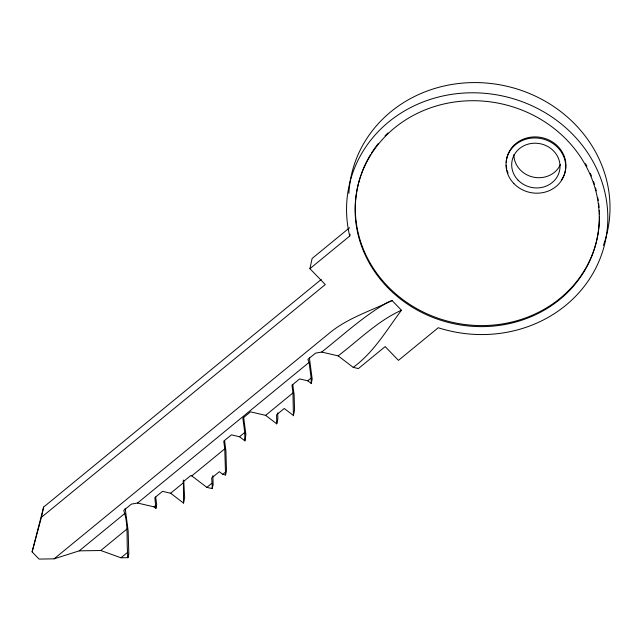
<?xml version="1.0" encoding="UTF-8"?>
<svg xmlns="http://www.w3.org/2000/svg" width="642" height="642" viewBox="0 0 642 642"><rect width="100%" height="100%" fill="white"/><g stroke="black" fill="none" stroke-linecap="round" stroke-linejoin="round"><path stroke-width="0.96" d="M125.182 508.344L128.151 530.846L128.817 554.094L127.742 557.681L120.985 557.786L100.77 550.515L79.223 550.852L54.097 558.837L39.05 559.078L32.1 551.879L43.624 507.084L321.257 279.439M32.1 551.879L41.433 517.292L43.624 507.084M127.742 557.681L128.44 554.407M128.119 557.368C125.896 541.84 129.026 525.421 123.729 510.398L131.385 504.114L137.54 503.031L154.016 506.859L155.934 508.32L156.696 504.756L155.669 496.98M155.934 508.32L154.858 497.622L162.514 491.347L170.636 493.233L183.548 503.079L183.387 480.176M183.548 503.079L184.671 497.847L183.692 480.224M212.197 487.751L212.55 486.114M183.01 481.901L190.674 475.626L191.789 475.882L206.852 487.374L212.02 488.57L213.12 484.975L212.855 475.618M212.422 488.249L211.667 477.977L219.323 471.693L222.774 474.326L225.575 474.976L226.482 470.747L225.904 450.692L224.548 440.412M225.575 474.976L224.764 448.846L223.745 441.142L231.409 434.859L239.522 436.745L244.899 440.845L245.878 434.321L243.535 416.514M41.433 517.292L325.269 284.567L309.925 268.669L312.116 258.461L349.609 227.709M244.899 440.845L244.738 432.467L242.845 418.119L250.5 411.843L265.619 415.35L276.758 423.848L277.858 418.72L277.689 412.886M293.354 415.775L294.558 410.158L294.116 394.766L292.76 384.486M276.758 423.848L276.582 414.756L284.237 408.481L293.418 415.478L292.977 392.912L291.958 385.208L299.621 378.932L307.735 380.81L311.25 383.499L312.189 379.125L309.324 357.393M309.925 268.669L349.721 236.039L350.115 234.186M388.972 301.708L392.101 300.584L401.443 310.255C386.564 330.124 373.7 352.546 353.212 367.368L338.149 355.877L321.674 352.057L315.519 353.14L307.863 359.416L309.083 362.385L311.145 378.018L311.25 383.499M54.097 558.837L330.839 331.93C348.951 317.573 371.558 310.543 392.101 300.584M79.223 550.852L124.949 513.359M137.54 503.031L309.083 362.385M321.674 352.057C343.398 334.883 363.95 315.655 388.233 302.029M100.77 550.515L127.012 528.992M154.016 506.859L155.878 505.326M170.636 493.233L183.155 482.961M191.789 475.882L224.764 448.846M239.522 436.745L244.738 432.467M265.619 415.35L292.977 392.912M307.735 380.81L311.145 378.018M338.149 355.877C358.701 340.204 377.632 320.968 401.443 310.255M120.985 557.786L127.469 552.465M206.852 487.374L211.772 483.346M222.774 474.326L225.222 472.311M353.212 367.368L358.38 368.572L385.168 346.608L398.457 360.371L438.245 327.741A131.088 120.399 12.1 0 0 606.746 233.287A131.088 120.399 12.1 0 0 471.116 92.793A131.088 120.399 12.1 0 0 349.721 236.039M506.249 162.434A29.957 27.51 12.1 0 1 544.97 138.455A29.957 27.51 12.1 0 1 561.293 180.105M508.055 173.131A29.957 27.51 12.1 0 1 507.172 170.515M506.747 168.75A29.957 27.51 12.1 0 1 506.273 165.138M348.887 193.346A131.088 120.399 12.1 0 1 503.256 85.458A131.088 120.399 12.1 0 1 603.424 245.34M560.394 164.577A24.252 22.277 12.1 0 1 533.39 177.144A24.252 22.277 12.1 0 1 513.865 154.642M599.371 221.169A122.486 112.502 12.1 0 1 456.55 323.183A122.486 112.502 12.1 0 1 360.884 175.218M361.205 174.303A122.486 112.502 12.1 0 1 370.498 154.698M371.541 153.013A122.486 112.502 12.1 0 1 374.27 148.912M374.84 148.109A122.486 112.502 12.1 0 1 378.427 143.359M385.064 135.815A122.486 112.502 12.1 0 1 387.92 132.958M585.52 163.71A122.486 112.502 12.1 0 1 586.908 166.286M590.303 173.348A122.486 112.502 12.1 0 1 591.451 176.052M593.513 181.542A122.486 112.502 12.1 0 1 594.436 184.31M595.543 188.018A122.486 112.502 12.1 0 1 596.274 190.802M597.734 197.535A122.486 112.502 12.1 0 1 598.232 200.473M598.649 203.434A122.486 112.502 12.1 0 1 599.066 207.39M599.291 210.359A122.486 112.502 12.1 0 1 599.451 214.316M599.476 216.282A122.486 112.502 12.1 0 1 599.411 220.198M513.897 183.572A29.957 27.51 12.1 0 0 564.342 174.72A29.957 27.51 12.1 0 0 529.305 138.423A29.957 27.51 12.1 0 0 513.897 183.572M518.078 180.145A24.252 22.277 12.1 0 0 558.925 172.979A24.252 22.277 12.1 0 0 530.549 143.591A24.252 22.277 12.1 0 0 518.078 180.145M387.415 287.271A122.486 112.502 12.1 0 0 593.698 251.078A122.486 112.502 12.1 0 0 450.427 102.664A122.486 112.502 12.1 0 0 387.415 287.271"/></g></svg>
